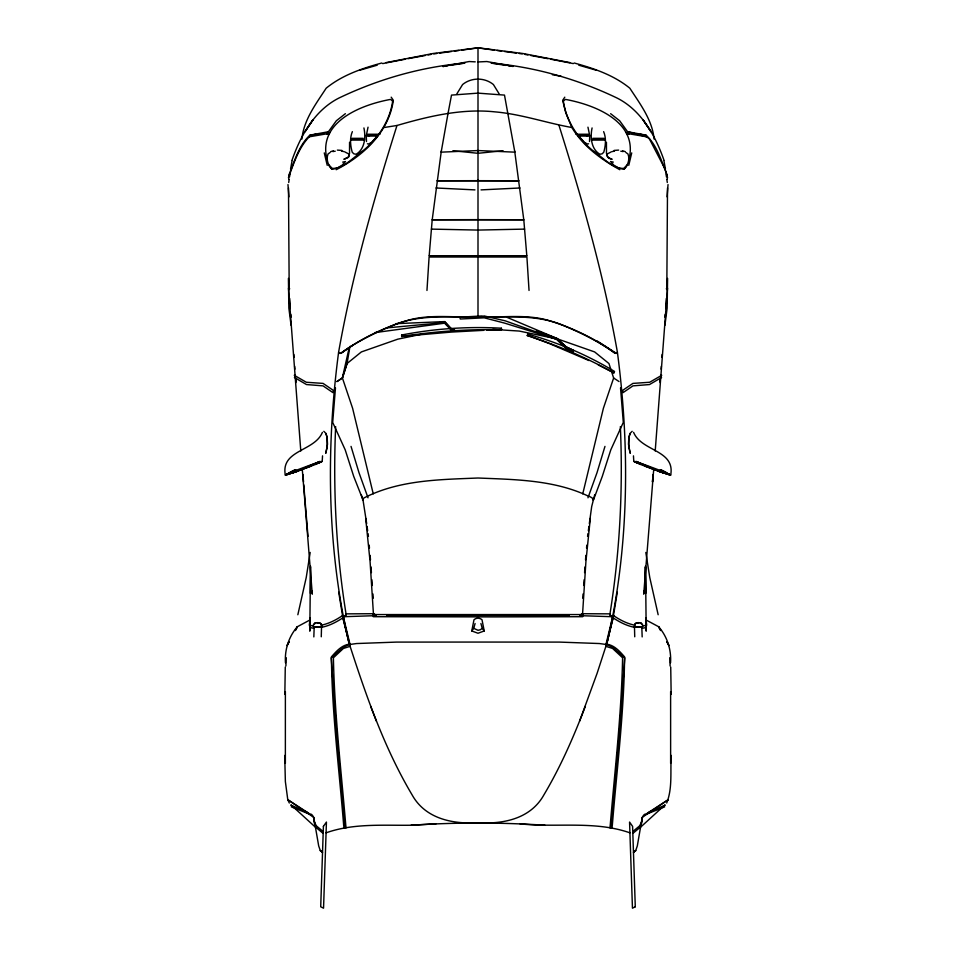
<?xml version="1.0" encoding="UTF-8"?>
<svg xmlns="http://www.w3.org/2000/svg" width="956" height="956" viewBox="0 0 956 956"><rect width="100%" height="100%" fill="white"/><g stroke="black" fill="none" stroke-linecap="round" stroke-linejoin="round"><path stroke-width="1.43" d="M478 220.215L478 316.878C448.687 317.464 418.19 313.831 390.634 326.295C373.294 333.764 356.11 342.021 340.886 353.29L339.559 353.397L338.615 352.119C352.274 275.22 373.569 199.924 396.979 125.487C428.467 116.309 461.664 108.363 494.682 111.84C520.996 114.039 546.067 122.918 571.879 127.507C583.029 146.196 601.061 159.353 619.811 169.714M441.314 151.084L432.22 219.749L478 219.641L478 180.122M478 180.672L519.024 180.792L436.976 180.756L478 180.672L478 47.8L433.199 53.488L386.176 62.582M643.723 591.167L643.711 594.142L653.773 468.679M310.401 593.341L310.604 566.968M288.413 278.375L288.855 308.107L291.066 325.255M284.84 694.415L285.27 667.061M310.497 566.024L309.804 631.151L310.019 622.81M639.946 464.222L633.792 461.39L633.458 455.857M285.378 691.594L285.366 763.39M290.433 473.638L285.306 475.024C280.658 449.774 314.452 451.591 322.399 432.375M670.634 763.39L670.622 691.594M671.291 755.443C670.132 771.193 672.701 788.079 666.691 803.028M314.189 627.005L313.831 636.911M285.462 662.867C284.553 649.793 288.748 636.588 297.388 626.706L309.923 620.002M327.275 160.154C316.699 121.998 361.32 104.694 390.598 99.4L392.653 101.157C389.917 120.432 378.755 137.544 364.009 149.925C353.899 156.808 344.65 167.742 331.935 169.236C328.063 165.364 325.888 159.162 328.063 153.94L329.975 152.602M368.048 127.172L366.268 135.644L366.483 141.536M335.64 426.591C332.951 489.149 336.058 552.018 346.036 613.86L345.391 615.485L342.726 616.751L349.908 645.706C366.518 696.912 384.432 748.201 411.988 794.687C425.312 818.874 452.618 824.239 478 822.769C503.382 824.239 530.688 818.874 544.012 794.687C560.706 766.616 573.743 736.658 585.395 706.197M603.642 131.653C606.379 138.106 605.638 145.623 603.774 152.219L602.137 153.832L599.902 154.251C591.071 149.148 590.127 136.947 592.087 127.937M662.006 357.413L662.126 354.473M285.892 666.009L286.262 657.74M641.763 819.758L641.607 823.331L639.301 828.027L633.207 833.13M665.83 308.585L666.32 298.403M579.85 615.64L582.455 615.736L585.909 561.734L590.318 518.307M426.962 290.457L429.089 257.021L526.911 257.021L529.038 290.457M363.913 127.937C365.873 136.947 364.929 149.148 356.098 154.251L353.863 153.832L352.226 152.219C350.362 145.623 349.621 138.106 352.358 131.653M667.515 187.914L666.81 289.572M583.674 585.478L584.08 579.778M584.582 572.644L584.988 566.932M667.073 196.864L668.029 184.58M606.439 142.217L606.474 153.342L607.825 157.417L612.127 159.317L609.199 158.326L606.63 155.458M582.706 598.205L583.04 593.987M321.324 626.646L313.759 627.363C310.963 621.723 320.26 621.747 321.3 624.268M655.207 450.981L667.527 288.126L666.284 288.808M480.964 255.718L429.184 255.826L432.172 220.215M585.514 559.774L585.897 555.388M586.542 548.087L586.793 545.159M660.07 380.894L660.321 377.955M661.098 369.159L661.361 366.22M660.082 382.603L660.273 380.44M309.828 618.126L310.031 625.32L313.664 626.096L313.604 628.247L309.971 627.554L309.326 624.854L310.306 617.779M401.747 336.56L401.651 335.018C434.418 328.589 468.022 326.331 501.362 328.207L501.458 329.748C468.093 329.031 434.693 331.278 401.747 336.56L401.651 335.018M664.862 317.129L665.185 314.285M611.015 827.788L619.333 733.121L624.782 657.836L612.198 646.925L606.486 644.523L599.46 643.543L559.619 642.097L478 642.062L396.382 642.097L356.54 643.543L349.514 644.523L343.801 646.925L331.218 657.836L336.667 733.121L344.985 827.788M290.552 169.104L292.01 161.05M579.587 721.183L597.142 673.227L606.486 644.523L613.441 616.668L612.712 616.632L605.949 644.475L606.69 644.607C629.048 549.353 630.135 448.842 617.385 352.119C603.726 275.22 582.431 199.924 559.021 125.487M612.007 827.777L612.366 824.861C616.883 768.994 624.041 712.794 624.579 656.88C619.811 651.442 614.302 645.085 606.69 644.201L605.973 646.352L612.581 648.443L622.595 657.788C621.496 713.511 614.911 769.461 610.239 825.112L609.904 827.884M471.774 630.96L473.985 619.775A5.784 5.748 0 0 1 482.015 619.775L484.226 630.96L478 633.242L471.774 630.96L473.746 628.319L475.084 623.503M301.929 139.038C303.614 120.038 316.03 103.798 326.163 88.215C342.26 75.094 362.073 68.39 381.838 63M338.615 352.119C325.865 448.842 326.952 549.353 349.31 644.607L350.051 644.475L343.288 616.632L342.559 616.668L349.514 644.523M642.169 636.911L641.811 627.005M587.558 536.4L587.952 533.556M588.346 530.711L588.932 526.445M589.326 523.613L591.692 506.56L594.74 494.611M288.712 182.476L289.118 179.728M289.525 176.968L289.943 174.219M335.472 387.861L332.7 422.421L345.212 449.87L353.72 476.411L363.017 500.012L366.674 523.613M606.486 644.523L613.274 616.751L610.609 615.485L609.964 613.86C619.942 552.018 623.049 489.149 620.36 426.591M310.186 552.449L306.231 577.52L297.842 614.744M362.503 499.857L363.961 497.933L368.168 495.901C402.297 479.864 440.979 479.554 478 478.012C515.021 479.554 553.703 479.864 587.832 495.901C589.398 496.355 594.345 498.458 592.983 500.012M617.277 592.23L613.274 616.751L582.455 615.736M639.074 622.918L635.429 623.443L634.748 626.73L642.241 627.363C645.037 621.723 635.74 621.747 634.7 624.268M589.517 141.536L589.733 135.644L587.952 127.172M349.968 346.442L347.052 363.531L342.451 378.11L352.609 408.284L373.246 493.858M314.632 624.017L315.074 622.953M664.934 325.255L667.145 308.107L667.587 278.375M322.542 455.857L322.208 461.39L316.054 464.222M325.853 452.917L327.131 447.085L327.167 437.693L326.02 433.606M628.725 160.154C639.301 121.998 594.68 104.694 565.402 99.4L563.347 101.157C566.083 120.432 577.245 137.544 591.991 149.925C602.101 156.808 611.35 167.742 624.065 169.236C627.937 165.364 630.112 159.162 627.937 153.94L626.025 152.602M349.227 347.506L342.344 378.014L336.978 381.54L342.344 378.014L347.052 363.531L361.368 351.928L397.792 339.165L422.313 334.062M628.761 165.352L631.725 152.9M582.754 493.858L603.391 408.284L613.633 378.026L608.948 363.531L594.632 351.928L558.208 339.165L519.275 331.063L492.734 329.354M321.264 636.792L321.551 626.168M629.98 433.606L628.833 437.693L628.869 447.085L630.147 452.917M483.748 315.85L505.222 320.834L556.727 339.32L565.45 347.924L573.253 351.521L573.504 350.601L566.083 346.705L557.037 338.484L507.11 317.392M288.808 175.199C294.448 161.528 298.738 145.384 309.959 135.131L309.23 136.816C298.678 147.678 293.731 163.631 288.461 177.565L289.047 179.37M604.969 446.392L597.022 472.646L587.976 497.801M291.95 160.405C300.519 135.632 314.667 110.31 338.902 98.062C378.373 79.121 421.19 66.86 464.867 63.108L450.192 65.378M527.318 335.64L527.939 334.17C558.28 342.583 587.582 355.082 614.505 371.43L613.883 372.9C586.375 357.628 557.288 345.2 527.318 335.64L527.939 334.17M613.883 372.9L598.265 364.905M666.953 179.37L667.539 177.565L665.089 169.152L649.494 139.026L646.77 136.816L628.247 131.856L626.359 132.776L627.232 134.605L629.168 133.816L646.77 136.816L646.041 135.131C657.262 145.384 661.552 161.528 667.192 175.199M325.829 453.216L327.526 444.158L327.131 437.573L325.888 433.319L323.809 431.323M593.497 499.857L602.28 476.411L610.788 449.87L623.3 422.421L620.528 387.861M336.189 169.714C363.579 155.589 388.805 132.215 393.334 100.296L391.207 97.177M349.37 155.458L348.701 156.987L343.873 159.317L348.175 157.417L349.526 153.342L349.561 142.217M326.833 133.816L327.753 131.856L329.641 132.776L328.768 134.605L326.833 133.816L309.23 136.816L327.753 131.856L310.067 135.107L309.732 135.907L315.743 134.067M289.071 641.739L287.075 645.599L289.13 641.823M456.753 94.011L462.62 84.51C471.428 77.328 484.573 77.328 493.38 84.51L499.247 94.011M327.06 133.601L336.345 120.755L345.379 113.692M564.793 97.177L562.666 100.296L565.785 112.796L571.879 127.507M478 316.878C507.313 317.464 537.81 313.831 565.366 326.295C582.754 333.704 599.806 342.117 615.114 353.29L616.441 353.397L617.385 352.119M366.268 135.644L377.692 135.609L371.657 142.301L368.574 144.009L367.415 143.782M644.702 814.213L642.157 817.607L642.014 821.168L639.66 825.841L633.541 830.931M624.065 169.236L627.339 164.97L623.563 168.471L618.974 168.148L614.015 165.316L610.525 161.552L613.322 162.114M632.191 431.323L630.112 433.319L628.869 437.573L628.474 444.158L630.171 453.216M375.851 137.282L377.692 135.609M639.887 827.824L664.802 805.072M286.788 474.236L286.25 474.678L295.01 471.977M285.306 475.024L288.27 473.543M294.95 377.094L294.424 377.5L306.482 384.551L323.044 385.865L332.987 392.653L333.274 390.323L323.08 383.404L306.314 382.257L294.245 375.278L294.783 374.919M633.434 852.286L635.74 850.529L637.317 845.893L642.265 817.344L668.22 799.706L648.276 812.576M633.673 852.095L635.74 850.529L634.21 851.677M480.916 623.503L482.254 628.319L480.39 629.741L478 630.291L473.746 628.319M607.299 153.94L611.147 151.944M353.373 344.829L340.886 353.29C361.392 338.221 384.754 327.131 409.144 319.973C431.562 313.915 455.116 317.978 478 316.675C500.884 317.978 524.438 313.915 546.856 319.973C571.246 327.131 594.608 338.221 615.114 353.29M643.292 815.791L645.778 814.177M319.627 461.676L296.73 471.643L287.302 474.523L291.329 471.941M320.033 461.33L296.336 471.475M290.779 471.774L286.633 474.558L288.736 474.272M343.288 616.632L346.024 615.389L342.559 616.668M665.149 805.095L647.26 813.078M318.623 463.206L321.3 461.724L320.38 461.724M292.345 471.428L295.739 469.922M291.819 471.236L295.344 469.671M287.445 473.818L296.061 470.388M645.264 814.655L664.695 806.84M295.643 470.519L311.357 464.664M316.687 464.019L291.735 473.196M303.04 469.121L311.405 466.014M292.464 472.897L296.157 471.607M311.011 464.831L317.583 462.477M330.609 151.705L333.321 150.785M313.759 627.363L321.252 626.73L321.359 623.754M326.068 832.831C353.397 823.104 383.081 825.614 411.51 825.231C455.928 822.291 500.514 822.351 544.92 825.231M316.842 462.776L322.208 461.39M359.587 70.266L377.238 65.175M382.675 63.598L405.296 59.2M342.678 162.114L345.475 161.552L341.985 165.316L337.026 168.148L332.437 168.471L328.661 164.97L331.935 169.236M588.585 143.782L587.426 144.009L584.343 142.301L578.308 135.609L589.733 135.644M408.152 58.663L425.229 55.496M428.085 54.97L430.929 54.444M384.121 127.507L396.979 125.487M503.083 150.713L478 153.307L452.917 150.713M374.776 332.64L444.6 323.188L451.375 330.167L454.411 329.928L454.363 328.972L451.256 328.565L444.791 321.586L395.629 323.678M447.253 65.845L442.843 66.526L469.145 61.531L475.24 61.853M614.063 150.427L618.652 150.104M433.773 53.918L436.725 53.512M439.664 53.106L451.459 51.505M454.411 51.11L458.832 50.501M461.784 50.106L478 47.896L494.216 50.106M386.451 327.92L444.444 322.578L451.232 329.557L454.411 329.928M401.759 336.357L451.519 332.067L483.832 330.322M439.055 322.674L444.946 322.196L451.399 329.187L454.363 328.972M634.449 626.168L634.736 636.792M482.35 315.934L459.824 317.189L460.302 319.017L484.226 317.822L504.649 323.128L556.727 339.32L565.486 347.578L573.253 351.521M411.08 825.231L435.936 823.857M486.771 330.19L501.47 329.545M478 61.949L486.855 61.531L513.169 66.43L508.747 65.845M520.028 187.985L481.047 189.886M376.15 615.64L342.726 616.751L338.723 592.23M346.036 613.86L374.513 613.704M313.795 627.136L322.088 626.945M524.581 229.117L478 230.073L431.419 229.117M386.822 615.401L569.179 615.401M432.22 219.737L523.78 219.737L514.687 151.084M429.184 255.814L472.085 255.73M475.036 255.718L526.816 255.826L523.828 220.215M581.487 613.704L609.964 613.86M367.785 134.246L379.974 134.246M576.026 134.246L588.215 134.246M367.809 135.489L369.924 135.489M586.076 135.489L588.191 135.489M367.176 135.716L377.238 135.716M578.762 135.716L588.824 135.716M352.011 138.333L363.196 138.333M592.804 138.333L603.989 138.333M351.414 139.612L363.794 139.612M592.206 139.612L604.586 139.612M350.649 139.767L364.559 139.767M591.441 139.767L605.351 139.767M337.349 150.104L341.937 150.427M523.78 219.749L478 219.641M633.792 461.39L639.158 462.776M635.62 461.724L634.7 461.724L637.377 463.206M483.915 255.73L526.816 255.814M474.953 189.886L435.972 187.985M633.601 432.375C641.548 451.591 675.342 449.774 670.694 475.024L665.567 473.638M633.912 626.945L642.205 627.136M520.064 823.857C556.535 827.788 594.62 820.463 629.932 832.831M316.926 622.918L320.152 623.133L320.798 623.933M642.241 627.363L634.676 626.646M478 47.8L522.801 53.488L569.824 62.582M497.168 50.501L501.589 51.11M504.541 51.505L516.336 53.106M519.275 53.512L522.227 53.918M505.808 65.378L491.133 63.108C534.81 66.86 577.627 79.121 617.098 98.062C641.345 110.299 655.422 135.68 664.05 160.405M552.365 74.723L561.053 76.217M525.071 54.444L527.915 54.97M530.771 55.496L547.848 58.663M550.704 59.2L573.325 63.598M616.441 353.397L597.213 341.017M660.99 471.977L669.75 474.678L667.73 473.543M578.762 65.175L596.413 70.266M640.257 134.067L646.268 135.907L645.933 135.107L628.247 131.856L629.168 133.816M574.162 63C593.927 68.39 613.74 75.094 629.837 88.215C639.97 103.798 652.386 120.038 654.071 139.038M667.264 474.272L669.367 474.558L665.221 471.774M622.679 150.785L625.391 151.705M344.853 151.944L348.701 153.94M638.417 462.477L644.989 464.831M659.843 471.607L663.536 472.897M664.265 473.196L639.313 464.019M644.643 464.664L660.357 470.519M644.595 466.014L652.96 469.121M536.364 330.74L557.037 338.484L566.072 347.028L573.504 350.601M527.413 335.305L549.473 343.622L588.956 360.555M291.305 806.84L310.736 814.655M659.939 470.388L670.694 475.024M659.664 471.475L635.967 461.33M613.441 616.668L609.976 615.389L612.712 616.632M660.656 469.671L664.181 471.236M308.74 813.078L290.851 805.095M660.261 469.922L663.655 471.428M613.644 378.014L619.022 381.54M664.671 471.941L668.698 474.523L659.27 471.643L636.373 461.676M646.077 620.002L658.612 626.706C667.252 636.588 671.447 649.793 670.538 662.867M289.716 288.808L288.473 288.126L300.793 450.981M307.724 812.576L287.78 799.706L285.366 781.554L284.709 755.443M310.222 814.177L312.708 815.791M661.217 374.919L661.755 375.278L649.686 382.257L632.92 383.404L622.726 390.323L623.013 392.653L632.956 385.865L649.518 384.551L661.576 377.5L661.05 377.094M321.79 851.677L320.26 850.529L318.683 845.893L313.735 817.344L287.78 799.706L289.31 803.028M322.327 852.095L320.26 850.529L322.566 852.286M610.621 113.692L619.655 120.755L628.94 133.601M322.459 830.931L316.34 825.841L313.986 821.168L313.843 817.607L311.298 814.213M322.793 833.13L316.699 828.027L314.393 823.331L314.237 819.758M578.308 135.609L580.149 137.282M291.198 805.072L316.113 827.824M640.926 622.953L641.368 624.017M484.226 630.96L482.254 628.319M368.024 497.801L358.978 472.646L351.031 446.392M666.87 641.823L668.925 645.599L666.93 641.739M370.605 706.197L376.413 721.183M361.26 494.611L363.017 500.012M444.444 322.578L444.6 323.188M324.275 152.9L327.239 165.352M658.158 614.744L649.769 577.52L645.814 552.449M663.99 161.05L665.448 169.104M645.694 617.779L646.674 624.854L646.029 627.554L642.396 628.247L642.336 626.096L645.969 625.32L646.172 618.126M666.057 174.219L666.475 176.968M666.882 179.728L667.288 182.476M367.068 526.445L367.654 530.711M368.048 533.556L368.442 536.4M346.096 827.884L345.761 825.112C341.089 769.461 334.504 713.511 333.405 657.788L343.419 648.443L350.027 646.352L349.31 644.201C341.698 645.085 336.189 651.442 331.421 656.88C331.959 712.794 339.117 768.994 343.634 824.861L343.993 827.777M365.682 518.307L370.091 561.734L373.545 615.736M290.815 314.285L291.138 317.129M369.207 545.159L369.458 548.087M370.103 555.388L370.486 559.774M294.639 366.22L294.902 369.159M295.679 377.955L295.93 380.894M295.727 380.44L295.918 382.603M312.277 591.167L312.289 594.142L302.227 468.679M289.19 289.572L288.485 187.914M302.933 474.558L303.53 481.908M303.769 484.859L307.987 536.352M372.96 593.987L373.294 598.205M287.971 184.58L288.927 196.864M371.012 566.932L371.418 572.644M371.92 579.778L372.326 585.478M501.362 328.207L501.458 329.748M289.68 298.403L290.17 308.585M669.738 657.74L670.108 666.009M293.874 354.473L293.994 357.413M645.981 622.81L646.196 631.151L645.503 566.024M670.73 667.061L671.16 694.415M478 614.756L478 616.907M612.127 151.61A10.301 3.872 0 0 1 614.469 151.203M620.767 151.203A10.301 3.872 0 0 1 623.109 151.61M332.891 151.61A10.301 3.872 0 0 1 335.233 151.203M341.531 151.203A10.301 3.872 0 0 1 343.873 151.61M321.586 625.14L321.575 627.291C329.175 625.905 336.416 622.081 342.822 617.899L342.403 615.616C336.213 619.918 328.995 623.563 321.586 625.14M323.403 826.378L320.714 906.766L323.546 908.2L326.438 822.064L323.403 826.378M653.067 474.558L652.47 481.908L653.067 474.558M582.945 614.565L582.682 616.704L494.515 616.907L373.318 616.704L373.055 614.565L582.945 614.565M447.994 113.597L441.158 152.159L478 150.546L514.842 152.159L504.493 95.098L478 93.138L451.507 95.098L447.994 113.597M613.597 615.616L613.178 617.899C619.584 622.081 626.825 625.905 634.426 627.291L634.414 625.14C627.005 623.563 619.787 619.918 613.597 615.616M297.388 626.706L295.32 630.482L297.388 626.706M312.755 120.157L305.072 131.617L312.755 120.157M635.286 906.766L632.454 908.2L629.562 822.064L632.597 826.378L635.286 906.766M651 131.581L643.245 120.157L650.928 131.617M660.692 630.458L658.612 626.706L660.68 630.482M645.599 593.341L645.396 566.968L645.599 593.341"/></g></svg>
